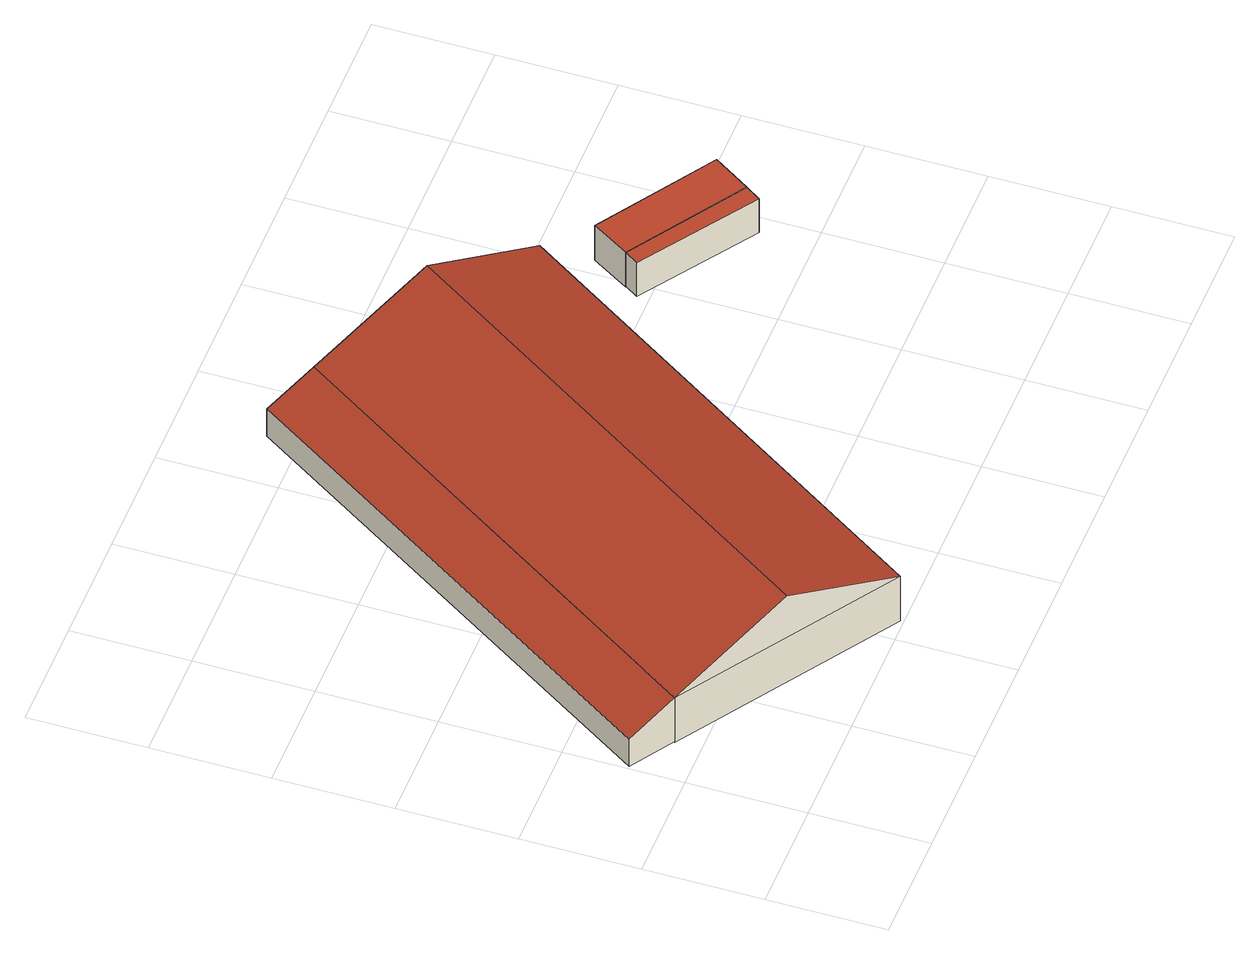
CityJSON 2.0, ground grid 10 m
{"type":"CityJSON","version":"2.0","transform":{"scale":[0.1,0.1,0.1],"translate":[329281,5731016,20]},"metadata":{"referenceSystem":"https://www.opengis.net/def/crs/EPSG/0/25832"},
"CityObjects":{
"building1":{"type":"Building","attributes":{"Geometrietyp2DReferenz":"3000","Gemeindeschluessel":"05170048","function":"31001_2728","roofType":"2100","measuredHeight":4.7},"address":[{"country":"Germany","locality":"Wesel","thoroughfareNumber":"19","thoroughfareName":"Böckersche Straße"}],"geometry":[{"type":"Solid","lod":"2","boundaries":[[[[0,1,2,3]],[[4,5,1,0]],[[6,7,5,4]],[[3,2,7,6]],[[4,0,3,6]],[[1,5,7,2]]]],"semantics":{"surfaces":[{"type":"WallSurface"},{"type":"RoofSurface"},{"type":"GroundSurface"}],"values":[[0,0,0,0,1,2]]}}]},
"building2":{"type":"Building","attributes":{"Geometrietyp2DReferenz":"3000","Gemeindeschluessel":"05170048","function":"31001_2728","roofType":"3100","measuredHeight":9.16},"address":[{"country":"Germany","locality":"Wesel","thoroughfareNumber":"19","thoroughfareName":"Böckersche Straße"}],"geometry":[{"type":"Solid","lod":"2","boundaries":[[[[8,9,10,11]],[[4,12,9,8]],[[0,13,12,4]],[[11,10,13,0]],[[8,14,4]],[[0,15,11]],[[11,15,14,8]],[[4,14,15,0]],[[9,12,13,10]]]],"semantics":{"surfaces":[{"type":"WallSurface"},{"type":"RoofSurface"},{"type":"GroundSurface"}],"values":[[0,0,0,0,0,0,1,1,2]]}}]},
"building3":{"type":"Building","attributes":{"Geometrietyp2DReferenz":"3000","Gemeindeschluessel":"05170048","function":"31001_2720","roofType":"1000","measuredHeight":3.6},"address":[{"country":"Germany","locality":"Wesel","thoroughfareNumber":"19","thoroughfareName":"Böckersche Straße"}],"geometry":[{"type":"Solid","lod":"2","boundaries":[[[[16,17,18,19]],[[20,21,17,16]],[[22,23,21,20]],[[19,18,23,22]],[[20,16,19,22]],[[17,21,23,18]]]],"semantics":{"surfaces":[{"type":"WallSurface"},{"type":"RoofSurface"},{"type":"GroundSurface"}],"values":[[0,0,0,0,1,2]]}}]},
"building4":{"type":"Building","attributes":{"Geometrietyp2DReferenz":"3000","Gemeindeschluessel":"05170048","function":"31001_2720","roofType":"1000","measuredHeight":3.68},"address":[{"country":"Germany","locality":"Wesel","thoroughfareNumber":"19","thoroughfareName":"Böckersche Straße"}],"geometry":[{"type":"Solid","lod":"2","boundaries":[[[[24,25,26,27]],[[16,28,25,24]],[[19,29,28,16]],[[27,26,29,19]],[[16,24,27,19]],[[25,28,29,26]]]],"semantics":{"surfaces":[{"type":"WallSurface"},{"type":"RoofSurface"},{"type":"GroundSurface"}],"values":[[0,0,0,0,1,2]]}}]}
},
"vertices":[
[288,502,57],[288,502,10],[250,527,10],[250,527,39],[39,122,57],[39,122,10],[2,146,39],[2,146,10],
[221,3,57],[221,3,9],[470,383,9],[470,383,57],[39,122,9],[288,502,9],[130,63,101],[379,442,101],
[593,258,46],[593,258,10],[495,322,10],[495,322,46],[584,245,46],[584,245,10],[487,310,46],[487,310,10],
[614,290,46],[614,290,9],[515,354,9],[515,354,46],[593,258,9],[495,322,9]
]}
